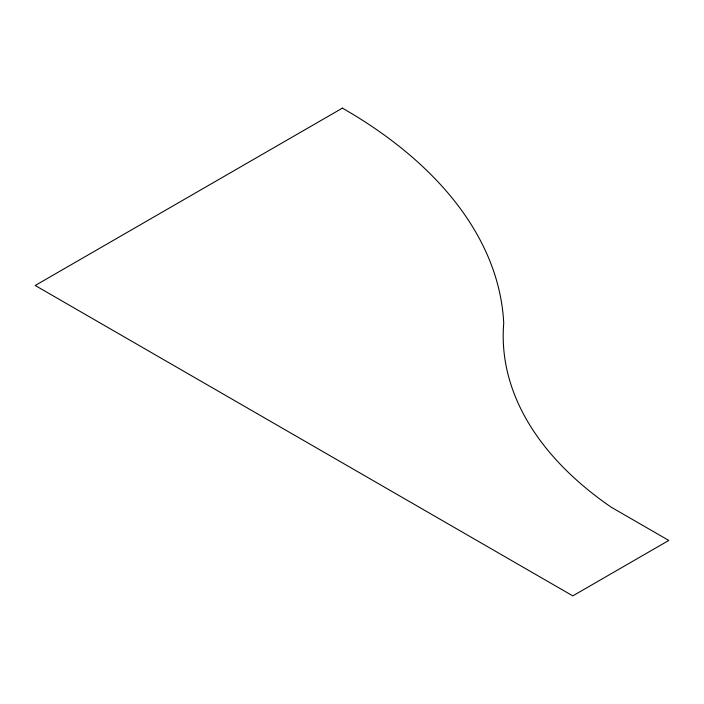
<?xml version="1.0" encoding="UTF-8"?>
<svg xmlns="http://www.w3.org/2000/svg" width="704" height="704" viewBox="0 0 704 704"><rect width="100%" height="100%" fill="white"/><g stroke="black" fill="none" stroke-linecap="round" stroke-linejoin="round"><path stroke-width="1.06" d="M342.399 108.126L35.2 285.49L572.801 595.874L668.8 540.443L611.204 507.188A461.226 266.288 0 0 1 503.721 323.294A546.823 315.7 0 0 0 342.399 108.126"/></g></svg>
